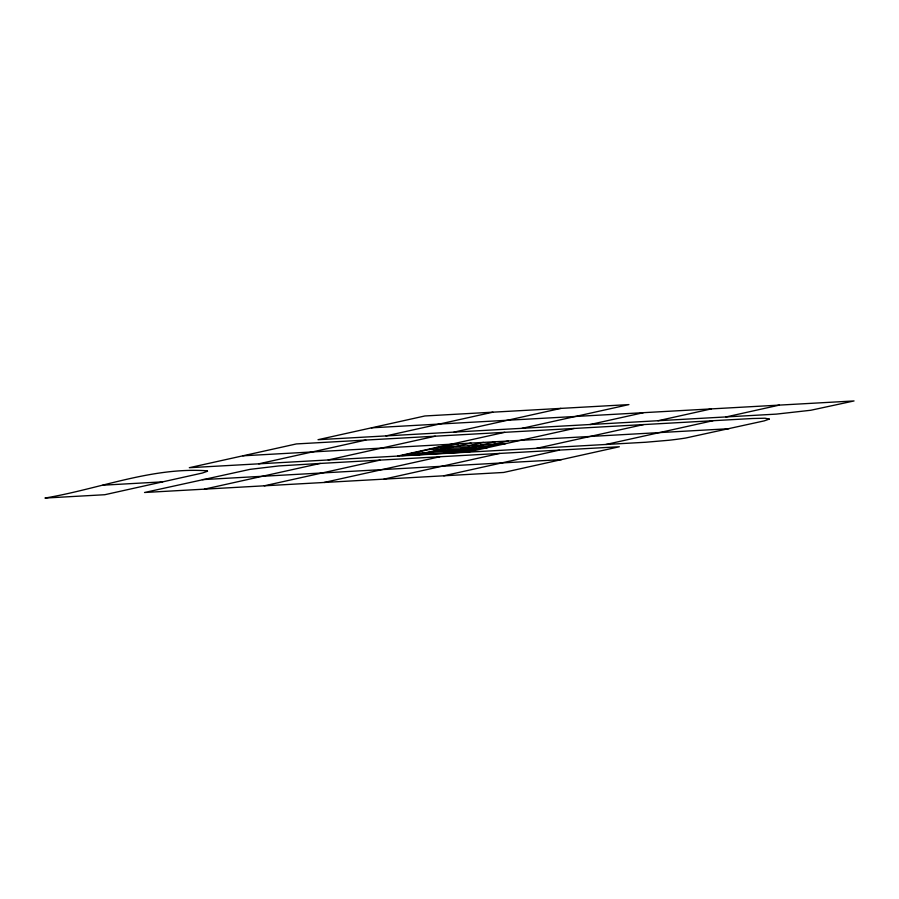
<?xml version="1.0" encoding="UTF-8"?>
<svg xmlns="http://www.w3.org/2000/svg" width="899" height="899" viewBox="0 0 899 899"><rect width="100%" height="100%" fill="white"/><g stroke="black" fill="none" stroke-linecap="round" stroke-linejoin="round"><path stroke-width="1.35" d="M258.755 463.828L365.803 440.061M385.986 435.914L492.91 412.18M328.202 459.951L435.273 436.195M454.006 432.127L560.92 408.393M204.444 489.146L320.213 463.434L619.344 446.747L503.642 472.458L144.525 492.495L250.079 469.345L278.859 465.929L320.213 463.434M397.616 456.085L504.721 432.318M522.004 428.34L628.929 404.595L424.901 415.967L318.021 439.701L776.286 414.124L810.786 410.259L854.05 400.943L371.433 427.834M264.284 485.808L380.052 460.097M438.397 447.455L401.628 455.613L462.131 452.242L498.9 444.084M443.432 447.163L458.614 443.791M414.978 455.119L453.77 446.589M418.979 454.647L434.161 451.276L458.962 449.893M455.827 446.466L471.009 443.095M468.233 445.78L483.404 442.409M443.78 453.265L462.412 449.129M480.628 445.084L495.798 441.712M446.758 453.096L483.527 444.938M459.636 451.804L474.807 448.432M493.023 444.398L508.205 441.027M324.112 482.471L439.847 456.759M589.969 424.553L643.426 412.675M467.109 452.208L574.135 428.452M383.985 479.133L499.687 453.422M657.978 420.754L711.39 408.888M536.557 448.343L643.549 424.586M443.769 475.796L559.481 450.096M725.942 416.967L779.321 405.112M605.971 444.477L712.997 420.71M242.831 455.815L728.954 428.722M435.993 447.578L505.429 443.701M429.115 449.511L489.618 446.14M435.138 450.646L487.236 447.747M410.91 453.557L471.402 450.174M447.23 452.489L472.031 451.118M102.891 485.19L162.674 481.853M202.432 479.628L561.515 459.603M207.5 471.233L202.399 473.031L104.778 494.72L44.95 498.057C98.744 489.123 151.875 466.839 207.152 470.818L207.5 471.233M769.286 419.091L764.195 420.889L685.611 438.038A35.432 2.596 -5.8 0 1 669.081 440.24L645.684 442.252L189.307 467.705L296.389 443.926L752.632 418.507L765.083 418.226L769.286 419.091"/></g></svg>
